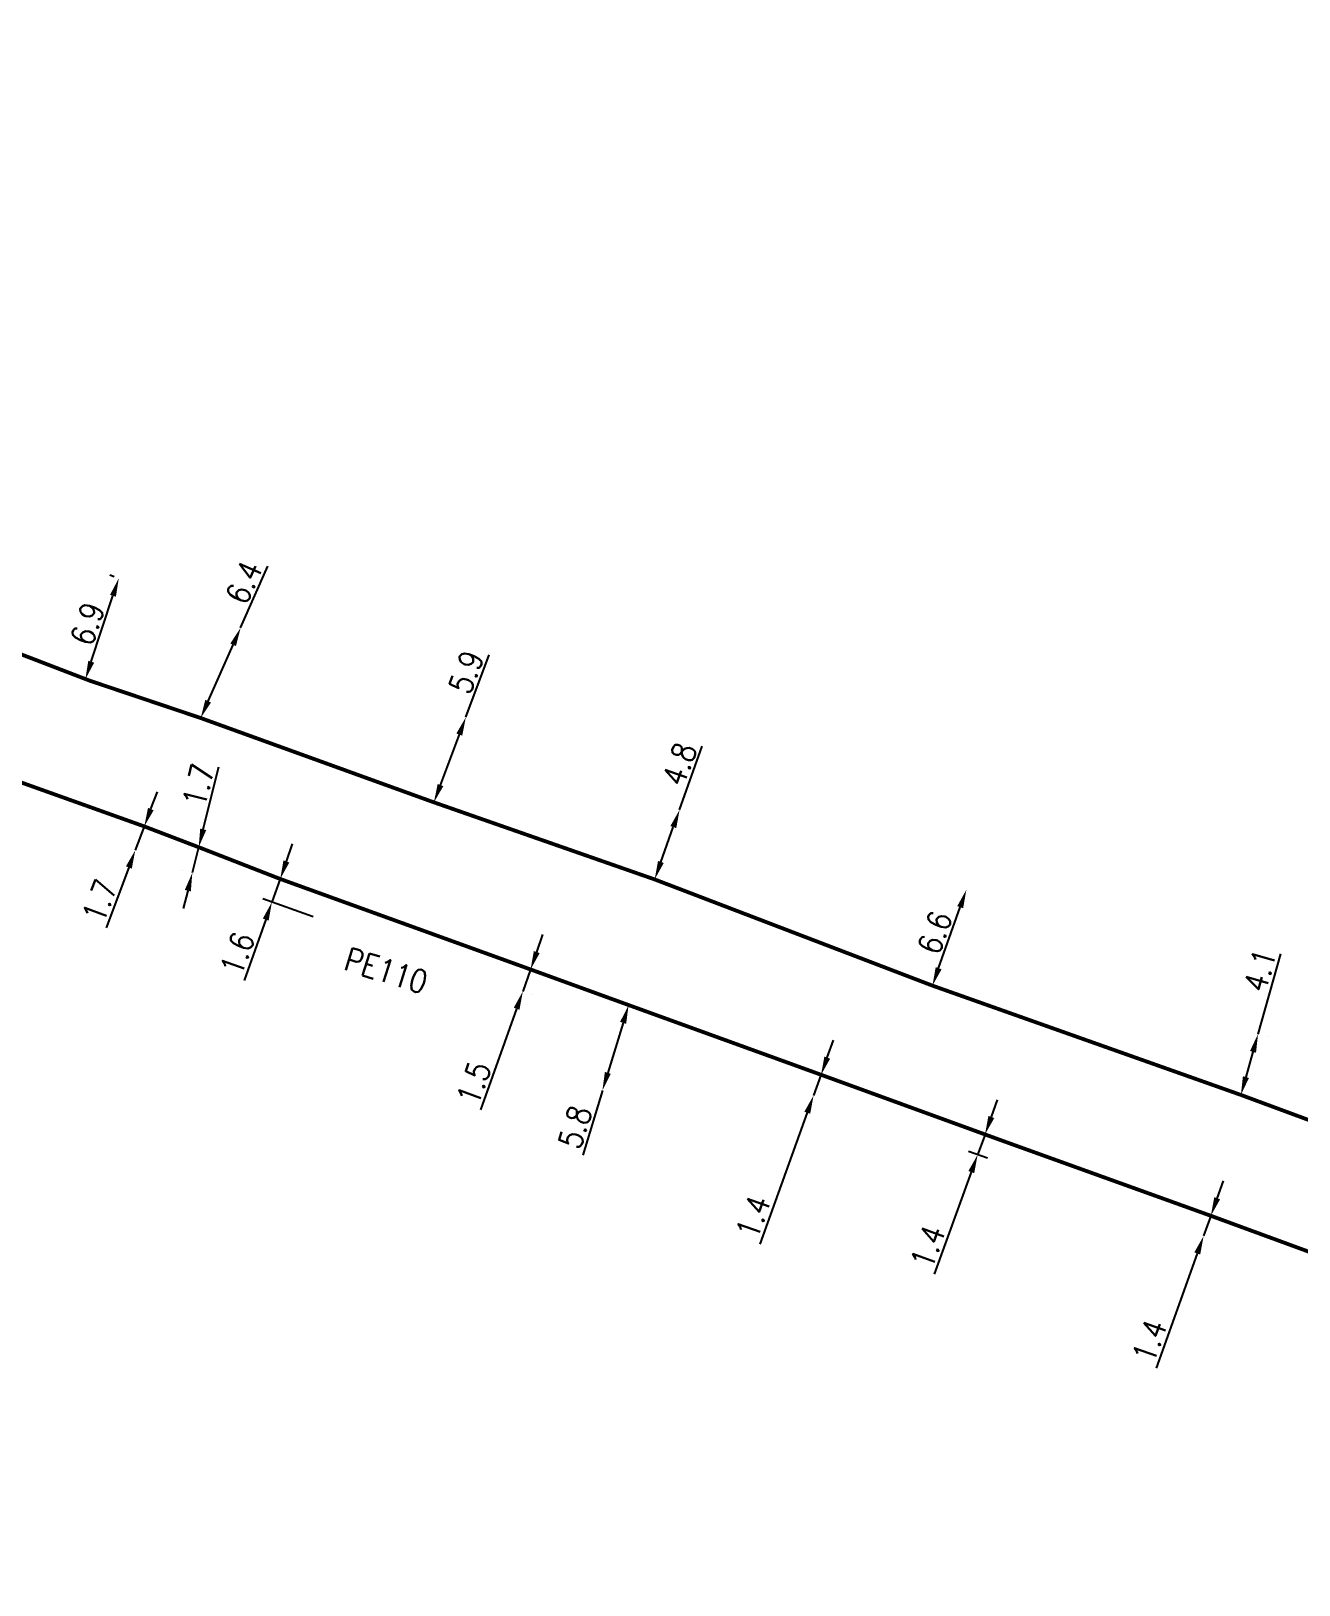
# Model space of a CAD drawing. Header units: millimetres. Extents: x 149996 to 151004, y 126998 to 128018.
# Drawn here: x 150615.7 to 150698, y 127226.4 to 127327.2 of the extents above; entities that cross this region are included whole.
import ezdxf
from ezdxf.enums import TextEntityAlignment as Align

# ---------------------------------------------------------------- set-up
doc = ezdxf.new("R2010")
doc.units = ezdxf.units.MM
doc.header["$PDMODE"] = 34
doc.linetypes.add('L_25_PE', pattern=[2000, 1000, 1000])
doc.layers.get('DEFPOINTS').update_dxf_attribs({"linetype": 'CONTINUOUS'})
doc.layers.add('L_150', color=1, linetype='CONTINUOUS')
doc.styles.get("Standard").update_dxf_attribs({"font": 'romans.shx', "width": 0.85})
doc.dimstyles.get("Standard").update_dxf_attribs({"dimtxt": 1.5, "dimasz": 1.2, "dimexe": 0.625, "dimexo": 0.625, "dimgap": 0.25, "dimtad": 1, "dimdec": 1, "dimzin": 0, "dimdsep": 46, "dimtxsty": 'Standard', "dimcen": -0.5, "dimadec": 0, "dimazin": 0, "dimtfac": 1, "dimtdec": 1, "dimtmove": 0, "dimatfit": 3, "dimfxl": 0, "dimtolj": 1, "dimtzin": 0, "dimarcsym": 0})

# ---------------------------------------------------------------- blocks, each defined once
blk = doc.blocks.new('*D586')
at = {"layer": 'DEFPOINTS', "color": 0, "linetype": 'Continuous', "transparency": 16777216}
for p in [(150623.05, 127275.59), (150622.47, 127274.05), (150622.47, 127274.05)]:
    blk.add_point(p, dxfattribs=at)
at = {"layer": 'L_150', "color": 0, "linetype": 'Continuous', "lineweight": -2, "transparency": 16777216}
for p, q in [((150623.48, 127276.72), (150623.9, 127277.84)), ((150623.05, 127275.59), (150622.47, 127274.05)), ((150622.05, 127272.93), (150620.57, 127269.01))]:
    blk.add_line(p, q, dxfattribs=at)
at = {"layer": 'L_150', "color": 0, "linetype": 'Continuous', "transparency": 16777216}
for points in [[(150623.29, 127276.79), (150623.66, 127276.64), (150623.05, 127275.59)], [(150621.86, 127273), (150622.24, 127272.85), (150622.47, 127274.05)]]:
    blk.add_solid(points, dxfattribs=at)
at = {"layer": 'L_150', "color": 0, "linetype": 'Continuous', "transparency": 16777216, "insert": (150620.16, 127270.76), "char_height": 1.5, "attachment_point": 5, "rotation": 69.3514}
blk.add_mtext('\\A1;1.7', dxfattribs=at)
blk = doc.blocks.new('*D588')
at = {"layer": 'DEFPOINTS', "color": 0, "linetype": 'Continuous', "transparency": 16777216}
for p in [(150626.58, 127274.24), (150626.17, 127272.59), (150626.17, 127272.59)]:
    blk.add_point(p, dxfattribs=at)
at = {"layer": 'L_150', "color": 0, "linetype": 'Continuous', "lineweight": -2, "transparency": 16777216}
for p, q in [((150626.87, 127275.4), (150627.89, 127279.46)), ((150625.98, 127274.39), (150625.98, 127274.39)), ((150626.17, 127272.59), (150626.58, 127274.24)), ((150625.56, 127272.74), (150625.56, 127272.74)), ((150625.88, 127271.42), (150625.58, 127270.26))]:
    blk.add_line(p, q, dxfattribs=at)
at = {"layer": 'L_150', "color": 0, "linetype": 'Continuous', "transparency": 16777216}
for points in [[(150626.68, 127275.45), (150627.07, 127275.35), (150626.58, 127274.24)], [(150625.68, 127271.47), (150626.07, 127271.37), (150626.17, 127272.59)]]:
    blk.add_solid(points, dxfattribs=at)
at = {"layer": 'L_150', "color": 0, "linetype": 'Continuous', "transparency": 16777216, "insert": (150626.56, 127278.26), "char_height": 1.5, "attachment_point": 5, "rotation": 75.9213}
blk.add_mtext('\\A1;1.7', dxfattribs=at)
blk = doc.blocks.new('*D589')
at = {"layer": 'DEFPOINTS', "color": 0, "linetype": 'Continuous', "transparency": 16777216}
for p in [(150648.11, 127266.31), (150647.61, 127264.89), (150647.61, 127264.89)]:
    blk.add_point(p, dxfattribs=at)
at = {"layer": 'L_150', "color": 0, "linetype": 'Continuous', "lineweight": -2, "transparency": 16777216}
for p, q in [((150648.51, 127267.44), (150648.91, 127268.57)), ((150648.11, 127266.31), (150647.61, 127264.89)), ((150648.7, 127266.1), (150648.7, 127266.1)), ((150648.2, 127264.68), (150648.2, 127264.68)), ((150647.2, 127263.76), (150644.87, 127257.2))]:
    blk.add_line(p, q, dxfattribs=at)
at = {"layer": 'L_150', "color": 0, "linetype": 'Continuous', "transparency": 16777216}
for points in [[(150648.32, 127267.5), (150648.7, 127267.37), (150648.11, 127266.31)], [(150647.02, 127263.83), (150647.39, 127263.7), (150647.61, 127264.89)]]:
    blk.add_solid(points, dxfattribs=at)
at = {"layer": 'L_150', "color": 0, "linetype": 'Continuous', "transparency": 16777216, "insert": (150644.43, 127258.94), "char_height": 1.5, "attachment_point": 5, "rotation": 70.4374}
blk.add_mtext('\\A1;1.5', dxfattribs=at)
blk = doc.blocks.new('*D590')
at = {"layer": 'DEFPOINTS', "color": 0, "linetype": 'Continuous', "transparency": 16777216}
for p in [(150654.47, 127264), (150652.77, 127258.45), (150652.77, 127258.45)]:
    blk.add_point(p, dxfattribs=at)
at = {"layer": 'L_150', "color": 0, "linetype": 'Continuous', "lineweight": -2, "transparency": 16777216}
for p, q in [((150654.11, 127262.85), (150653.12, 127259.6)), ((150652.77, 127258.45), (150651.49, 127254.27))]:
    blk.add_line(p, q, dxfattribs=at)
at = {"layer": 'L_150', "color": 0, "linetype": 'Continuous', "transparency": 16777216}
for points in [[(150653.92, 127262.91), (150654.31, 127262.79), (150654.47, 127264)], [(150652.93, 127259.66), (150653.31, 127259.54), (150652.77, 127258.45)]]:
    blk.add_solid(points, dxfattribs=at)
at = {"layer": 'L_150', "color": 0, "linetype": 'Continuous', "transparency": 16777216, "insert": (150651, 127256.08), "char_height": 1.5, "attachment_point": 5, "rotation": 72.9849}
blk.add_mtext('\\A1;5.8', dxfattribs=at)
blk = doc.blocks.new('*D591')
at = {"layer": 'DEFPOINTS', "color": 0, "linetype": 'Continuous', "transparency": 16777216}
for p in [(150666.95, 127259.46), (150666.47, 127258.14), (150666.47, 127258.14)]:
    blk.add_point(p, dxfattribs=at)
at = {"layer": 'L_150', "color": 0, "linetype": 'Continuous', "lineweight": -2, "transparency": 16777216}
for p, q in [((150667.35, 127260.59), (150667.76, 127261.72)), ((150666.95, 127259.46), (150666.47, 127258.14)), ((150666.06, 127257.02), (150662.98, 127248.49))]:
    blk.add_line(p, q, dxfattribs=at)
at = {"layer": 'L_150', "color": 0, "linetype": 'Continuous', "transparency": 16777216}
for points in [[(150667.17, 127260.66), (150667.54, 127260.52), (150666.95, 127259.46)], [(150665.87, 127257.08), (150666.25, 127256.95), (150666.47, 127258.14)]]:
    blk.add_solid(points, dxfattribs=at)
at = {"layer": 'L_150', "color": 0, "linetype": 'Continuous', "transparency": 16777216, "insert": (150662.55, 127250.26), "char_height": 1.5, "attachment_point": 5, "rotation": 70.1125}
blk.add_mtext('\\A1;1.4', dxfattribs=at)
blk = doc.blocks.new('*D592')
at = {"layer": 'DEFPOINTS', "color": 0, "linetype": 'Continuous', "transparency": 16777216}
for p in [(150678.82, 127255.16), (150677.11, 127254.29), (150678.34, 127253.85)]:
    blk.add_point(p, dxfattribs=at)
at = {"layer": 'L_150', "color": 0, "linetype": 'Continuous', "lineweight": -2, "transparency": 16777216}
for p, q in [((150678, 127256.74), (150678.41, 127257.86)), ((150678.23, 127255.38), (150677, 127255.82)), ((150677.59, 127255.61), (150677.11, 127254.29)), ((150677.75, 127254.06), (150676.52, 127254.51)), ((150676.7, 127253.17), (150674.3, 127246.55))]:
    blk.add_line(p, q, dxfattribs=at)
at = {"layer": 'L_150', "color": 0, "linetype": 'Continuous', "transparency": 16777216}
for points in [[(150677.81, 127256.81), (150678.19, 127256.67), (150677.59, 127255.61)], [(150676.51, 127253.23), (150676.89, 127253.1), (150677.11, 127254.29)]]:
    blk.add_solid(points, dxfattribs=at)
at = {"layer": 'L_150', "color": 0, "linetype": 'Continuous', "transparency": 16777216, "insert": (150673.88, 127248.32), "char_height": 1.5, "attachment_point": 5, "rotation": 70.0393}
blk.add_mtext('\\A1;1.4', dxfattribs=at)
blk = doc.blocks.new('*D593')
at = {"layer": 'DEFPOINTS', "color": 0, "linetype": 'Continuous', "transparency": 16777216}
for p in [(150692.24, 127250.33), (150691.77, 127249.02), (150691.77, 127249.02)]:
    blk.add_point(p, dxfattribs=at)
at = {"layer": 'L_150', "color": 0, "linetype": 'Continuous', "lineweight": -2, "transparency": 16777216}
for p, q in [((150692.65, 127251.46), (150693.05, 127252.59)), ((150692.24, 127250.33), (150691.77, 127249.02)), ((150691.36, 127247.89), (150688.69, 127240.44))]:
    blk.add_line(p, q, dxfattribs=at)
at = {"layer": 'L_150', "color": 0, "linetype": 'Continuous', "transparency": 16777216}
for points in [[(150692.46, 127251.53), (150692.84, 127251.4), (150692.24, 127250.33)], [(150691.17, 127247.96), (150691.55, 127247.82), (150691.77, 127249.02)]]:
    blk.add_solid(points, dxfattribs=at)
at = {"layer": 'L_150', "color": 0, "linetype": 'Continuous', "transparency": 16777216, "insert": (150688.26, 127242.21), "char_height": 1.5, "attachment_point": 5, "rotation": 70.2427}
blk.add_mtext('\\A1;1.4', dxfattribs=at)
blk = doc.blocks.new('*D598')
at = {"layer": 'DEFPOINTS', "color": 0, "linetype": 'Continuous', "transparency": 16777216}
for p in [(150657.78, 127276.67), (150657.78, 127276.67), (150656.16, 127272.15)]:
    blk.add_point(p, dxfattribs=at)
at = {"layer": 'L_150', "color": 0, "linetype": 'Continuous', "lineweight": -2, "transparency": 16777216}
for p, q in [((150657.78, 127276.67), (150659.25, 127280.79)), ((150656.56, 127273.28), (150657.37, 127275.54)), ((150655.57, 127272.36), (150655.57, 127272.36))]:
    blk.add_line(p, q, dxfattribs=at)
at = {"layer": 'L_150', "color": 0, "linetype": 'Continuous', "transparency": 16777216}
for points in [[(150657.18, 127275.61), (150657.56, 127275.48), (150657.78, 127276.67)], [(150656.38, 127273.35), (150656.75, 127273.22), (150656.16, 127272.15)]]:
    blk.add_solid(points, dxfattribs=at)
at = {"layer": 'L_150', "color": 0, "linetype": 'Continuous', "transparency": 16777216, "insert": (150657.77, 127279.63), "char_height": 1.5, "attachment_point": 5, "rotation": 70.3173}
blk.add_mtext('\\A1;4.8', dxfattribs=at)
blk = doc.blocks.new('*D623')
at = {"layer": 'DEFPOINTS', "color": 0, "linetype": 'Continuous', "transparency": 16777216}
for p in [(150621.4, 127291.69), (150621.69, 127291.59), (150619.52, 127285.04)]:
    blk.add_point(p, dxfattribs=at)
at = {"layer": 'L_150', "color": 0, "linetype": 'Continuous', "lineweight": -2, "transparency": 16777216}
for p, q in [((150621.1, 127291.79), (150620.81, 127291.88)), ((150619.61, 127286.28), (150621.02, 127290.55)), ((150618.93, 127285.24), (150618.64, 127285.33))]:
    blk.add_line(p, q, dxfattribs=at)
at = {"layer": 'L_150', "color": 0, "linetype": 'Continuous', "transparency": 16777216}
for points in [[(150620.83, 127290.61), (150621.21, 127290.49), (150621.4, 127291.69)], [(150619.42, 127286.34), (150619.8, 127286.21), (150619.23, 127285.14)]]:
    blk.add_solid(points, dxfattribs=at)
at = {"layer": 'L_150', "color": 0, "linetype": 'Continuous', "transparency": 16777216, "insert": (150619.37, 127288.73), "char_height": 1.5, "attachment_point": 5, "rotation": 71.7167}
blk.add_mtext('\\A1;6.9', dxfattribs=at)
blk = doc.blocks.new('*D624')
at = {"layer": 'DEFPOINTS', "color": 0, "linetype": 'Continuous', "transparency": 16777216}
for p in [(150643.91, 127282.67), (150643.91, 127282.67), (150641.84, 127277.15)]:
    blk.add_point(p, dxfattribs=at)
at = {"layer": 'L_150', "color": 0, "linetype": 'Continuous', "lineweight": -2, "transparency": 16777216}
for p, q in [((150643.91, 127282.67), (150645.42, 127286.71)), ((150642.26, 127278.27), (150643.49, 127281.55)), ((150641.26, 127277.37), (150641.26, 127277.37))]:
    blk.add_line(p, q, dxfattribs=at)
at = {"layer": 'L_150', "color": 0, "linetype": 'Continuous', "transparency": 16777216}
for points in [[(150643.3, 127281.62), (150643.68, 127281.48), (150643.91, 127282.67)], [(150642.08, 127278.34), (150642.45, 127278.2), (150641.84, 127277.15)]]:
    blk.add_solid(points, dxfattribs=at)
at = {"layer": 'L_150', "color": 0, "linetype": 'Continuous', "transparency": 16777216, "insert": (150643.94, 127285.6), "char_height": 1.5, "attachment_point": 5, "rotation": 69.4664}
blk.add_mtext('\\A1;5.9', dxfattribs=at)
blk = doc.blocks.new('*D625')
at = {"layer": 'DEFPOINTS', "color": 0, "linetype": 'Continuous', "transparency": 16777216}
for p in [(150676.38, 127271.48), (150676.38, 127271.48), (150674.18, 127265.26)]:
    blk.add_point(p, dxfattribs=at)
at = {"layer": 'L_150', "color": 0, "linetype": 'Continuous', "lineweight": -2, "transparency": 16777216}
blk.add_line((150674.58, 127266.39), (150675.98, 127270.35), dxfattribs=at)
at = {"layer": 'L_150', "color": 0, "linetype": 'Continuous', "transparency": 16777216}
for points in [[(150675.79, 127270.42), (150676.17, 127270.28), (150676.38, 127271.48)], [(150674.39, 127266.46), (150674.77, 127266.32), (150674.18, 127265.26)]]:
    blk.add_solid(points, dxfattribs=at)
at = {"layer": 'L_150', "color": 0, "linetype": 'Continuous', "transparency": 16777216, "insert": (150674.34, 127268.7), "char_height": 1.5, "attachment_point": 5, "rotation": 70.5094}
blk.add_mtext('\\A1;6.6', dxfattribs=at)
blk = doc.blocks.new('*D626')
at = {"layer": 'DEFPOINTS', "color": 0, "linetype": 'Continuous', "transparency": 16777216}
for p in [(150695.3, 127262.12), (150695.3, 127262.12), (150694.19, 127258.17)]:
    blk.add_point(p, dxfattribs=at)
at = {"layer": 'L_150', "color": 0, "linetype": 'Continuous', "lineweight": -2, "transparency": 16777216}
for p, q in [((150695.3, 127262.12), (150696.77, 127267.33)), ((150695.9, 127261.95), (150695.9, 127261.95)), ((150694.52, 127259.33), (150694.98, 127260.96)), ((150694.79, 127258), (150694.79, 127258))]:
    blk.add_line(p, q, dxfattribs=at)
at = {"layer": 'L_150', "color": 0, "linetype": 'Continuous', "transparency": 16777216}
for points in [[(150694.78, 127261.02), (150695.17, 127260.91), (150695.3, 127262.12)], [(150694.32, 127259.38), (150694.71, 127259.27), (150694.19, 127258.17)]]:
    blk.add_solid(points, dxfattribs=at)
at = {"layer": 'L_150', "color": 0, "linetype": 'Continuous', "transparency": 16777216, "insert": (150695.42, 127266.25), "char_height": 1.5, "attachment_point": 5, "rotation": 74.2951}
blk.add_mtext('\\A1;4.1', dxfattribs=at)
blk = doc.blocks.new('*D637')
at = {"layer": 'DEFPOINTS', "color": 0, "linetype": 'Continuous', "transparency": 16777216}
for p in [(150629.3, 127288.47), (150629.3, 127288.47), (150626.71, 127282.62)]:
    blk.add_point(p, dxfattribs=at)
at = {"layer": 'L_150', "color": 0, "linetype": 'Continuous', "lineweight": -2, "transparency": 16777216}
for p, q in [((150629.3, 127288.47), (150631.07, 127292.47)), ((150627.19, 127283.72), (150628.82, 127287.37))]:
    blk.add_line(p, q, dxfattribs=at)
at = {"layer": 'L_150', "color": 0, "linetype": 'Continuous', "transparency": 16777216}
for points in [[(150628.63, 127287.45), (150629, 127287.29), (150629.3, 127288.47)], [(150627.01, 127283.8), (150627.38, 127283.63), (150626.71, 127282.62)]]:
    blk.add_solid(points, dxfattribs=at)
at = {"layer": 'L_150', "color": 0, "linetype": 'Continuous', "transparency": 16777216, "insert": (150629.52, 127291.42), "char_height": 1.5, "attachment_point": 5, "rotation": 66.0887}
blk.add_mtext('\\A1;6.4', dxfattribs=at)
blk = doc.blocks.new('*D642')
at = {"layer": 'DEFPOINTS', "color": 0, "linetype": 'Continuous', "transparency": 16777216}
for p in [(150631.87, 127272.18), (150631.33, 127270.68), (150634.6, 127269.52)]:
    blk.add_point(p, dxfattribs=at)
at = {"layer": 'L_150', "color": 0, "linetype": 'Continuous', "lineweight": -2, "transparency": 16777216}
for p, q in [((150632.27, 127273.31), (150632.67, 127274.45)), ((150631.87, 127272.18), (150631.33, 127270.68)), ((150634.01, 127269.73), (150630.74, 127270.89)), ((150630.93, 127269.55), (150629.53, 127265.6))]:
    blk.add_line(p, q, dxfattribs=at)
at = {"layer": 'L_150', "color": 0, "linetype": 'Continuous', "transparency": 16777216}
for points in [[(150632.08, 127273.38), (150632.46, 127273.25), (150631.87, 127272.18)], [(150630.74, 127269.61), (150631.12, 127269.48), (150631.33, 127270.68)]]:
    blk.add_solid(points, dxfattribs=at)
at = {"layer": 'L_150', "color": 0, "linetype": 'Continuous', "transparency": 16777216, "insert": (150629.09, 127267.34), "char_height": 1.5, "attachment_point": 5, "rotation": 70.4374}
blk.add_mtext('\\A1;1.6', dxfattribs=at)

msp = doc.modelspace()

# ---------------------------------------------------------------- linework, layer by layer
at = {"layer": 'L_150', "linetype": 'L_25_PE', "const_width": 0.25, "flags": 128}
for points in [[(150468.15, 127327.06), (150476.15, 127324.84), (150482.05, 127322.74), (150487.74, 127320.87), (150493.22, 127319.37), (150498.2, 127317.62), (150510.38, 127314.21), (150522.81, 127309.93), (150534.11, 127306.29), (150535.49, 127305.84), (150549.06, 127301.47), (150558.52, 127298.33), (150571.68, 127294.18), (150577.56, 127292.03), (150589.58, 127287.67), (150595.84, 127285.31), (150605.49, 127281.86), (150623.05, 127275.59), (150626.58, 127274.24), (150631.87, 127272.18), (150648.11, 127266.31), (150654.47, 127264), (150666.95, 127259.48), (150678.82, 127255.16), (150692.24, 127250.33), (150710.72, 127243.55), (150717.82, 127240.73), (150719.62, 127239.62), (150720.29, 127237.84)], [(150799.32, 127226.51), (150785.49, 127226.89), (150772.15, 127230.2), (150759.63, 127234.85), (150749.16, 127238.42), (150734.13, 127243.52), (150724.08, 127247.43), (150722.28, 127248.06), (150707.41, 127253.28), (150694.19, 127258.17), (150674.18, 127265.26), (150656.16, 127272.15), (150641.84, 127277.15), (150626.71, 127282.62), (150619.52, 127285.04), (150604.76, 127290.71), (150583.21, 127298.47), (150579.45, 127299.85), (150560.68, 127306.59), (150549.98, 127310.41), (150545.07, 127312.12), (150542.15, 127313.17), (150542.15, 127313.17), (150535.24, 127316), (150534.99, 127315.3), (150533.81, 127315.72), (150532.55, 127316.18), (150532.65, 127316.46), (150515.18, 127323.76)]]:
    msp.add_lwpolyline(points, dxfattribs=at)

# ---------------------------------------------------------------- texts
at = {"layer": 'L_150', "linetype": 'Continuous', "width": 0.85}
msp.add_text('PE110', height=1.5, rotation=342.5428, dxfattribs=at).set_placement((150638.74, 127266.23), align=Align.MIDDLE)

# ---------------------------------------------------------------- dimensions: what is measured, and where the dimension line sits
at = {"layer": 'L_150', "linetype": 'Continuous'}
for base, p1, p2, angle, picture, middle in [((150629.3, 127288.47), (150626.71, 127282.62), (150629.3, 127288.47), 246.0887, '*D637', (150630.43, 127291.02)), ((150621.4, 127291.69), (150619.52, 127285.04), (150621.69, 127291.59), 251.7167, '*D623', (150620.32, 127288.41)), ((150643.91, 127282.67), (150641.84, 127277.15), (150643.91, 127282.67), 249.4664, '*D624', (150644.88, 127285.25)), ((150657.78, 127276.67), (150656.16, 127272.15), (150657.78, 127276.67), 250.3173, '*D598', (150658.72, 127279.3)), ((150626.17, 127272.59), (150626.58, 127274.24), (150626.17, 127272.59), 75.9213, '*D588', (150627.53, 127278.01)), ((150622.4712, 127274.0482), (150623.053, 127275.5922), (150622.4712, 127274.0482), 69.3514, '*D586', (150621.0978, 127270.4037)), ((150631.33, 127270.68), (150631.87, 127272.18), (150634.6, 127269.52), 70.4374, '*D642', (150630.03, 127267.01)), ((150676.38, 127271.48), (150674.18, 127265.26), (150676.38, 127271.48), 250.5094, '*D625', (150675.28, 127268.37)), ((150647.61, 127264.89), (150648.11, 127266.31), (150647.61, 127264.89), 70.4374, '*D589', (150645.37, 127258.6)), ((150695.3, 127262.12), (150694.19, 127258.17), (150695.3, 127262.12), 254.2951, '*D626', (150696.39, 127265.97)), ((150652.77, 127258.45), (150654.47, 127264), (150652.77, 127258.45), 72.9849, '*D590', (150651.95, 127255.79)), ((150666.47, 127258.14), (150666.95, 127259.46), (150666.47, 127258.14), 70.1125, '*D591', (150663.49, 127249.92)), ((150677.11, 127254.29), (150678.82, 127255.16), (150678.34, 127253.85), 70.0393, '*D592', (150674.82, 127247.98)), ((150691.77, 127249.02), (150692.24, 127250.33), (150691.77, 127249.02), 70.2427, '*D593', (150689.2, 127241.87))]:
    dim = msp.add_linear_dim(base=base, p1=p1, p2=p2, angle=angle, dimstyle='Standard', dxfattribs=at)
    dim.commit()
    dim.dimension.update_dxf_attribs({"geometry": picture, "text_midpoint": middle, "dimtype": 160})

doc.saveas('drawing.dxf')
